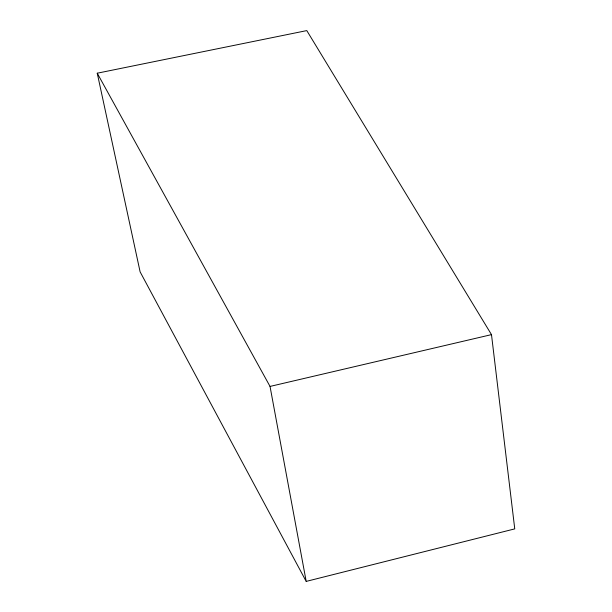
<?xml version="1.0" encoding="UTF-8"?>
<svg xmlns="http://www.w3.org/2000/svg" width="612" height="612" viewBox="0 0 612 612"><rect width="100%" height="100%" fill="white"/><g stroke="black" fill="none" stroke-linecap="round" stroke-linejoin="round"><path stroke-width="0.92" d="M306.191 581.4L514.753 528.883L491.49 334.626L306.788 30.6L97.247 73.203L140.117 271.866L306.191 581.4L270.037 386.424L97.247 73.203M270.037 386.424L491.49 334.626"/></g></svg>
